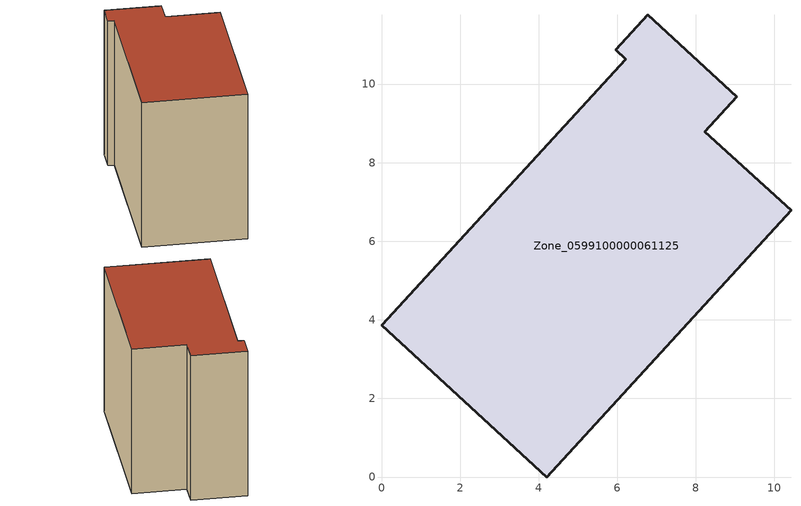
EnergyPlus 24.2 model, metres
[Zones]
Zone_0599100000061125
 floor ground (C_G): 9.04,9.68 8.23,8.79 10.42,6.79 4.21,0 0,3.86 6.22,10.63 5.96,10.88 6.77,11.76 z0
 wall outside (C_F): 0,3.86 4.21,0 10.42,6.79 8.23,8.79 9.04,9.68 6.77,11.76 5.96,10.88 6.22,10.63 0,3.86 z0:8.74
 roof outside (C_R): 6.77,11.76 5.96,10.88 6.22,10.63 0,3.86 4.21,0 10.42,6.79 8.23,8.79 9.04,9.68 z8.74
[BUILDING]
Pand.0599100000061125: North Axis=0; Terrain=City; Loads Convergence Tolerance Value=0.04; Temperature Convergence Tolerance Value=0.4; Solar Distribution=FullExterior; Maximum Number of Warmup Days=25; Minimum Number of Warmup Days=1
[Site:Location]
Rotterdam.The.Hague.AP_ZH_NLD Design_Conditions: Latitude=51.96; Longitude=4.45; Time Zone=1; Elevation=-4.5
[SITE:GROUNDTEMPERATURE:BUILDINGSURFACE]
18, 18, 18, 18, 18, 18, 18, 18, 18, 18, 18, 18
[MATERIAL] Thermal Absorptance=0.9; Solar Absorptance=0.7; Visible Absorptance=0.7
Name | Roughness | Thickness | Conductivity | Density | Specific Heat
G.TI.1975-1991 | MediumSmooth | 0.15 | 0.288461 | 540 | 1210
F.TI.1975-1991 | Rough | 0.3 | 0.230769 | 1920 | 840
R.TI.1975-1991 | MediumRough | 0.2 | 0.153846 | 1500 | 1000
[CONSTRUCTION]
C_G: G.TI.1975-1991
C_F: F.TI.1975-1991
C_R: R.TI.1975-1991
[ZONE]
Zone_0599100000061125: Type=1; Multiplier=1; Ceiling Height=Autocalculate; Volume=Autocalculate; Floor Area=autocalculate; Part of Total Floor Area=Yes
[ZONEINFILTRATION:DESIGNFLOWRATE]
Infil_Zone_0599100000061125: Zone or ZoneList or Space or SpaceList=Zone_0599100000061125; Schedule=AlwaysOn; Design Flow Rate Calculation Method=Flow/Area; Flow Rate per Floor Area=0.003; Constant Term Coefficient=1; Temperature Term Coefficient=0; Velocity Term Coefficient=0; Velocity Squared Term Coefficient=0
[HVACTEMPLATE:ZONE:IDEALLOADSAIRSYSTEM]
Zone_0599100000061125: Maximum Heating Supply Air Temperature=50; Minimum Cooling Supply Air Temperature=13; Maximum Heating Supply Air Humidity Ratio=0.0156; Minimum Cooling Supply Air Humidity Ratio=0.0077; Heating Limit=NoLimit; Cooling Limit=NoLimit; Dehumidification Control Type=ConstantSensibleHeatRatio; Cooling Sensible Heat Ratio=0.7; Dehumidification Setpoint=60; Humidification Control Type=None; Humidification Setpoint=30; Outdoor Air Method=None; Outdoor Air Flow Rate per Person=0.00944; Outdoor Air Flow Rate per Zone Floor Area=0; Outdoor Air Flow Rate per Zone=0; Demand Controlled Ventilation Type=None; Outdoor Air Economizer Type=NoEconomizer; Heat Recovery Type=None; Sensible Heat Recovery Effectiveness=0.7; Latent Heat Recovery Effectiveness=0.65
[ZONECONTROL:THERMOSTAT]
ThermostatControl_Zone_0599100000061125: Zone or ZoneList=Zone_0599100000061125; Control Type Schedule=DualSetpointControlType; Control 1=Thermostat_Zone_0599100000061125; Temperature Difference Between Cutout And Setpoint=0
[THERMOSTATSETPOINT:DUALSETPOINT]
Thermostat_Zone_0599100000061125: Heating Setpoint Temperature Schedule=HeatingSetpoint_Zone_0599100000061125; Cooling Setpoint Temperature Schedule=CoolingSetpoint_Zone_0599100000061125
[SCHEDULE:COMPACT]
HeatingSetpoint_Zone_0599100000061125: Through: 12/31, For: AllDays, Until: 24:00, 21
CoolingSetpoint_Zone_0599100000061125: Through: 12/31, For: AllDays, Until: 24:00, 24
DualSetpointControlType: Through: 12/31, For: AllDays, Until: 24:00, 4
AlwaysOn: Through: 12/31, For: AllDays, Until: 24:00, 1
